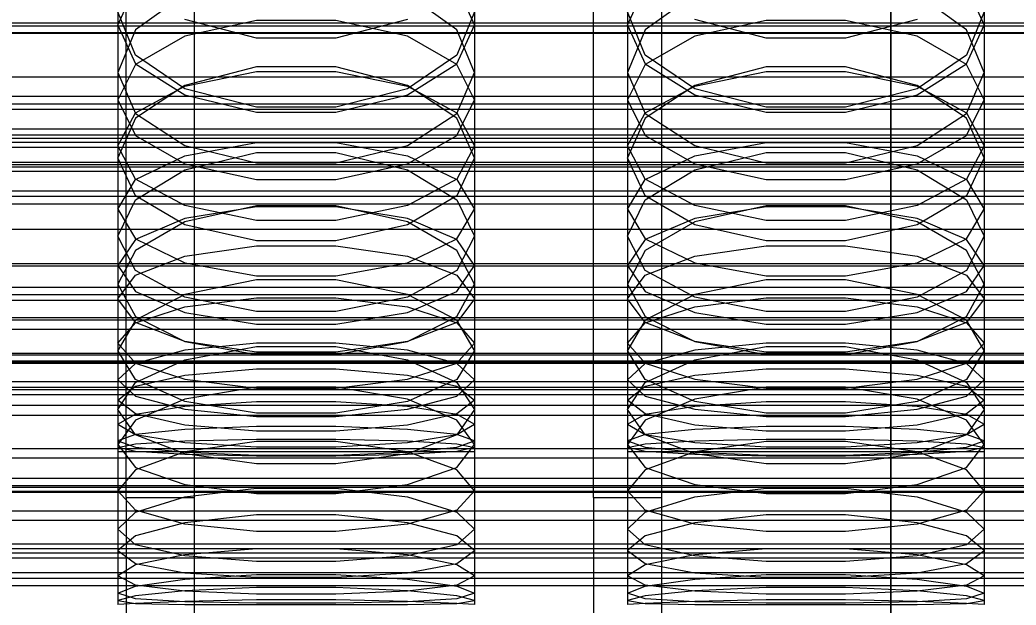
# Model space of a CAD drawing. Header units: millimetres. Extents: x -1970 to 59977, y -50268 to 6837.
# Drawn here: x -102.5 to 14.7, y -34667.3 to -34598.5 of the extents above; entities that cross this region are included whole.
import ezdxf

# ---------------------------------------------------------------- set-up
doc = ezdxf.new("R2010")
doc.units = ezdxf.units.MM
for name, color, linetype, lineweight in [('COTAS_O', 1, 'Continuous', 0), ('COTAS_P', 1, 'Continuous', 0), ('frontal_briquetadora', 7, 'Continuous', 0), ('frontal_C01', 7, 'Continuous', 0), ('frontal_C02', 7, 'Continuous', 0), ('frontal_C03', 7, 'Continuous', 0), ('frontal_mezcladora', 7, 'Continuous', 0), ('frontal_secador', 7, 'Continuous', 0)]:
    doc.layers.add(name, color=color, linetype=linetype, lineweight=lineweight)
doc.dimstyles.new('R19_100', dxfattribs={"dimtxt": 250, "dimasz": 150, "dimexe": 150, "dimexo": 80, "dimgap": 100, "dimtad": 1, "dimtih": 1, "dimtoh": 1, "dimdsep": 46, "dimcen": 0.09, "dimadec": 0, "dimazin": 0, "dimtfac": 1, "dimtdec": 4, "dimtofl": 0, "dimtmove": 0, "dimatfit": 3, "dimfxl": 1, "dimtolj": 1, "dimtzin": 0, "dimarcsym": 0})

# ---------------------------------------------------------------- blocks, each defined once
blk = doc.blocks.new('*D37')
at = {"layer": 'COTAS_P', "color": 0, "lineweight": -2, "transparency": 16777216}
for p, q in [((-1750, -35420), (-1750, -34450)), ((2600, -35420), (2600, -34450)), ((-1600, -34600), (2450, -34600))]:
    blk.add_line(p, q, dxfattribs=at)
at = {"layer": 'COTAS_P', "color": 0, "transparency": 16777216}
for points in [[(-1600, -34575), (-1600, -34625), (-1750, -34600)], [(2450, -34575), (2450, -34625), (2600, -34600)]]:
    blk.add_solid(points, dxfattribs=at)
at = {"layer": 'Defpoints', "color": 0, "transparency": 16777216}
for p in [(2600, -34600), (-1750, -35500), (2600, -35500)]:
    blk.add_point(p, dxfattribs=at)
blk = doc.blocks.new('*D42')
at = {"layer": 'COTAS_O', "color": 0, "lineweight": -2, "transparency": 16777216}
for p, q in [((-570, -33700), (200, -33700)), ((50, -34750), (50, -33850)), ((-570, -34900), (200, -34900))]:
    blk.add_line(p, q, dxfattribs=at)
at = {"layer": 'COTAS_O', "color": 0, "transparency": 16777216}
for points in [[(25, -33850), (75, -33850), (50, -33700)], [(25, -34750), (75, -34750), (50, -34900)]]:
    blk.add_solid(points, dxfattribs=at)
at = {"layer": 'Defpoints', "color": 0, "transparency": 16777216}
for p in [(-650, -33700), (50, -33700), (-650, -34900)]:
    blk.add_point(p, dxfattribs=at)
blk = doc.blocks.new('*D43')
at = {"layer": 'COTAS_O', "color": 0, "lineweight": -2, "transparency": 16777216}
for p, q in [((-650, -34820), (-650, -34050)), ((650, -34820), (650, -34050)), ((-500, -34200), (500, -34200))]:
    blk.add_line(p, q, dxfattribs=at)
at = {"layer": 'COTAS_O', "color": 0, "transparency": 16777216}
for points in [[(-500, -34175), (-500, -34225), (-650, -34200)], [(500, -34175), (500, -34225), (650, -34200)]]:
    blk.add_solid(points, dxfattribs=at)
at = {"layer": 'Defpoints', "color": 0, "transparency": 16777216}
for p in [(650, -34200), (-650, -34900), (650, -34900)]:
    blk.add_point(p, dxfattribs=at)

msp = doc.modelspace()

# ---------------------------------------------------------------- linework, layer by layer
at = {"layer": 'frontal_briquetadora'}
for p, q in [((-91, -34589.538), (-91, -34604.666)), ((-49, -34589.538), (-49, -34604.666)), ((-31, -34589.538), (-31, -34604.666)), ((11, -34589.538), (11, -34604.666)), ((-91, -34599.11), (-88.92, -34594.554)), ((-83.094, -34595.48), (-88.92, -34599.639)), ((-51.08, -34599.639), (-56.906, -34595.48)), ((-51.08, -34594.554), (-49, -34599.11)), ((-31, -34599.11), (-28.92, -34594.554)), ((-23.094, -34595.48), (-28.92, -34599.639)), ((8.92, -34599.639), (3.094, -34595.48)), ((8.92, -34594.554), (11, -34599.11)), ((-88.92, -34602.634), (-91, -34597.535)), ((-49, -34597.535), (-51.08, -34602.634)), ((-28.92, -34602.634), (-31, -34597.535)), ((11, -34597.535), (8.92, -34602.634)), ((-74.673, -34600.632), (-83.093, -34598.435)), ((-74.673, -34598.547), (-83.093, -34600.4)), ((-65.327, -34598.547), (-74.673, -34598.547)), ((-56.907, -34598.435), (-65.327, -34600.632)), ((-56.907, -34600.4), (-65.327, -34598.547)), ((-14.673, -34600.632), (-23.093, -34598.435)), ((-14.673, -34598.547), (-23.093, -34600.4)), ((-5.327, -34598.547), (-14.673, -34598.547)), ((3.093, -34598.435), (-5.327, -34600.632)), ((3.093, -34600.4), (-5.327, -34598.547)), ((-91, -34599.11), (-91, -34614.698)), ((-91, -34599.11), (-88.92, -34603.666)), ((-88.92, -34599.639), (-91, -34604.666)), ((-51.08, -34603.666), (-49, -34599.11)), ((-49, -34604.666), (-51.08, -34599.639)), ((-49, -34599.11), (-49, -34614.698)), ((-31, -34599.11), (-31, -34614.698)), ((-31, -34599.11), (-28.92, -34603.666)), ((-28.92, -34599.639), (-31, -34604.666)), ((8.92, -34603.666), (11, -34599.11)), ((11, -34604.666), (8.92, -34599.639)), ((11, -34599.11), (11, -34614.698)), ((-83.093, -34600.4), (-88.92, -34603.738)), ((-65.327, -34600.632), (-74.673, -34600.632)), ((-51.08, -34603.738), (-56.907, -34600.4)), ((-23.093, -34600.4), (-28.92, -34603.738)), ((-5.327, -34600.632), (-14.673, -34600.632)), ((8.92, -34603.738), (3.093, -34600.4)), ((-88.92, -34603.738), (-91, -34607.901)), ((-83.094, -34606.596), (-88.92, -34602.634)), ((-88.92, -34603.666), (-83.093, -34607.319)), ((-56.907, -34607.319), (-51.08, -34603.666)), ((-51.08, -34602.634), (-56.906, -34606.596)), ((-49, -34607.901), (-51.08, -34603.738)), ((-28.92, -34603.738), (-31, -34607.901)), ((-23.094, -34606.596), (-28.92, -34602.634)), ((-28.92, -34603.666), (-23.093, -34607.319)), ((3.093, -34607.319), (8.92, -34603.666)), ((8.92, -34602.634), (3.094, -34606.596)), ((11, -34607.901), (8.92, -34603.738)), ((-91, -34604.666), (-88.92, -34609.515)), ((-74.674, -34603.999), (-83.094, -34606.192)), ((-83.093, -34606.298), (-74.673, -34604.564)), ((-65.326, -34603.999), (-74.674, -34603.999)), ((-74.673, -34604.564), (-65.327, -34604.564)), ((-65.327, -34604.564), (-56.907, -34606.298)), ((-56.906, -34606.192), (-65.326, -34603.999)), ((-51.08, -34609.515), (-49, -34604.666)), ((-31, -34604.666), (-28.92, -34609.515)), ((-14.674, -34603.999), (-23.094, -34606.192)), ((-23.093, -34606.298), (-14.673, -34604.564)), ((-5.326, -34603.999), (-14.674, -34603.999)), ((-14.673, -34604.564), (-5.327, -34604.564)), ((-5.327, -34604.564), (3.093, -34606.298)), ((3.094, -34606.192), (-5.326, -34603.999)), ((8.92, -34609.515), (11, -34604.666)), ((-83.094, -34606.192), (-88.92, -34610.051)), ((-88.92, -34609.422), (-83.093, -34606.298)), ((-74.674, -34608.746), (-83.094, -34606.596)), ((-56.906, -34606.596), (-65.326, -34608.746)), ((-56.907, -34606.298), (-51.08, -34609.422)), ((-51.08, -34610.051), (-56.906, -34606.192)), ((-23.094, -34606.192), (-28.92, -34610.051)), ((-28.92, -34609.422), (-23.093, -34606.298)), ((-14.674, -34608.746), (-23.094, -34606.596)), ((3.094, -34606.596), (-5.326, -34608.746)), ((3.093, -34606.298), (8.92, -34609.422)), ((8.92, -34610.051), (3.094, -34606.192)), ((-91, -34607.901), (-91, -34623.913)), ((-91, -34607.901), (-88.92, -34612.065)), ((-83.093, -34607.319), (-74.673, -34609.347)), ((-65.327, -34609.347), (-56.907, -34607.319)), ((-51.08, -34612.065), (-49, -34607.901)), ((-49, -34607.901), (-49, -34623.913)), ((-31, -34607.901), (-31, -34623.913)), ((-31, -34607.901), (-28.92, -34612.065)), ((-23.093, -34607.319), (-14.673, -34609.347)), ((-5.327, -34609.347), (3.093, -34607.319)), ((8.92, -34612.065), (11, -34607.901)), ((11, -34607.901), (11, -34623.913)), ((-91, -34613.318), (-88.92, -34609.422)), ((-88.92, -34609.515), (-83.094, -34613.274)), ((-65.326, -34608.746), (-74.674, -34608.746)), ((-74.673, -34609.347), (-65.327, -34609.347)), ((-56.906, -34613.274), (-51.08, -34609.515)), ((-51.08, -34609.422), (-49, -34613.318)), ((-31, -34613.318), (-28.92, -34609.422)), ((-28.92, -34609.515), (-23.094, -34613.274)), ((-5.326, -34608.746), (-14.674, -34608.746)), ((-14.673, -34609.347), (-5.327, -34609.347)), ((3.094, -34613.274), (8.92, -34609.515)), ((8.92, -34609.422), (11, -34613.318)), ((-88.92, -34610.051), (-91, -34614.698)), ((-49, -34614.698), (-51.08, -34610.051)), ((-28.92, -34610.051), (-31, -34614.698)), ((11, -34614.698), (8.92, -34610.051)), ((-88.92, -34612.065), (-83.093, -34615.403)), ((-83.093, -34614.479), (-74.673, -34612.927)), ((-74.673, -34612.927), (-65.327, -34612.927)), ((-65.327, -34612.927), (-56.907, -34614.479)), ((-56.907, -34615.403), (-51.08, -34612.065)), ((-28.92, -34612.065), (-23.093, -34615.403)), ((-23.093, -34614.479), (-14.673, -34612.927)), ((-14.673, -34612.927), (-5.327, -34612.927)), ((-5.327, -34612.927), (3.093, -34614.479)), ((3.093, -34615.403), (8.92, -34612.065)), ((-91, -34613.318), (-91, -34629.59)), ((-88.92, -34617.214), (-91, -34613.318)), ((-83.094, -34613.274), (-74.674, -34615.311)), ((-83.094, -34616.105), (-74.674, -34614.083)), ((-74.674, -34614.083), (-65.326, -34614.083)), ((-65.326, -34615.311), (-56.906, -34613.274)), ((-65.326, -34614.083), (-56.906, -34616.105)), ((-49, -34613.318), (-51.08, -34617.214)), ((-49, -34613.318), (-49, -34629.59)), ((-31, -34613.318), (-31, -34629.59)), ((-28.92, -34617.214), (-31, -34613.318)), ((-23.094, -34613.274), (-14.674, -34615.311)), ((-23.094, -34616.105), (-14.674, -34614.083)), ((-14.674, -34614.083), (-5.326, -34614.083)), ((-5.326, -34615.311), (3.094, -34613.274)), ((-5.326, -34614.083), (3.094, -34616.105)), ((11, -34613.318), (8.92, -34617.214)), ((11, -34613.318), (11, -34629.59)), ((-88.92, -34619.163), (-91, -34614.698)), ((-88.92, -34617.275), (-83.093, -34614.479)), ((-83.093, -34615.403), (-74.673, -34617.256)), ((-74.674, -34615.311), (-65.326, -34615.311)), ((-65.327, -34617.256), (-56.907, -34615.403)), ((-56.907, -34614.479), (-51.08, -34617.275)), ((-49, -34614.698), (-51.08, -34619.163)), ((-28.92, -34619.163), (-31, -34614.698)), ((-28.92, -34617.275), (-23.093, -34614.479)), ((-23.093, -34615.403), (-14.673, -34617.256)), ((-14.674, -34615.311), (-5.326, -34615.311)), ((-5.327, -34617.256), (3.093, -34615.403)), ((3.093, -34614.479), (8.92, -34617.275)), ((11, -34614.698), (8.92, -34619.163)), ((-88.92, -34619.655), (-83.094, -34616.105)), ((-56.906, -34616.105), (-51.08, -34619.655)), ((-28.92, -34619.655), (-23.094, -34616.105)), ((3.094, -34616.105), (8.92, -34619.655)), ((-91, -34620.762), (-88.92, -34617.275)), ((-83.093, -34620.338), (-88.92, -34617.214)), ((-74.673, -34617.256), (-65.327, -34617.256)), ((-51.08, -34617.214), (-56.907, -34620.338)), ((-51.08, -34617.275), (-49, -34620.762)), ((-31, -34620.762), (-28.92, -34617.275)), ((-23.093, -34620.338), (-28.92, -34617.214)), ((-14.673, -34617.256), (-5.327, -34617.256)), ((8.92, -34617.214), (3.093, -34620.338)), ((8.92, -34617.275), (11, -34620.762)), ((-91, -34623.913), (-88.92, -34619.655)), ((-83.094, -34622.61), (-88.92, -34619.163)), ((-51.08, -34619.163), (-56.906, -34622.61)), ((-51.08, -34619.655), (-49, -34623.913)), ((-31, -34623.913), (-28.92, -34619.655)), ((-23.094, -34622.61), (-28.92, -34619.163)), ((8.92, -34619.163), (3.094, -34622.61)), ((8.92, -34619.655), (11, -34623.913)), ((-91, -34620.762), (-91, -34637.392)), ((-91, -34620.762), (-88.92, -34624.249)), ((-74.674, -34620.353), (-83.094, -34622.259)), ((-74.673, -34622.072), (-83.093, -34620.338)), ((-74.673, -34620.476), (-83.093, -34621.842)), ((-65.326, -34620.353), (-74.674, -34620.353)), ((-65.327, -34620.476), (-74.673, -34620.476)), ((-56.907, -34620.338), (-65.327, -34622.072)), ((-56.907, -34621.842), (-65.327, -34620.476)), ((-56.906, -34622.259), (-65.326, -34620.353)), ((-51.08, -34624.249), (-49, -34620.762)), ((-49, -34620.762), (-49, -34637.392)), ((-31, -34620.762), (-31, -34637.392)), ((-31, -34620.762), (-28.92, -34624.249)), ((-14.674, -34620.353), (-23.094, -34622.259)), ((-14.673, -34622.072), (-23.093, -34620.338)), ((-14.673, -34620.476), (-23.093, -34621.842)), ((-5.326, -34620.353), (-14.674, -34620.353)), ((-5.327, -34620.476), (-14.673, -34620.476)), ((3.093, -34620.338), (-5.327, -34622.072)), ((3.093, -34621.842), (-5.327, -34620.476)), ((3.094, -34622.259), (-5.326, -34620.353)), ((8.92, -34624.249), (11, -34620.762)), ((11, -34620.762), (11, -34637.392)), ((-83.093, -34621.842), (-88.92, -34624.303)), ((-83.094, -34622.259), (-88.92, -34625.598)), ((-65.327, -34622.072), (-74.673, -34622.072)), ((-51.08, -34624.303), (-56.907, -34621.842)), ((-51.08, -34625.598), (-56.906, -34622.259)), ((-23.093, -34621.842), (-28.92, -34624.303)), ((-23.094, -34622.259), (-28.92, -34625.598)), ((-5.327, -34622.072), (-14.673, -34622.072)), ((8.92, -34624.303), (3.093, -34621.842)), ((8.92, -34625.598), (3.094, -34622.259)), ((-74.674, -34624.472), (-83.094, -34622.61)), ((-56.906, -34622.61), (-65.326, -34624.472)), ((-14.674, -34624.472), (-23.094, -34622.61)), ((3.094, -34622.61), (-5.326, -34624.472)), ((-88.92, -34627.982), (-91, -34623.913)), ((-88.92, -34624.303), (-91, -34627.373)), ((-88.92, -34624.249), (-83.093, -34627.045)), ((-65.326, -34624.472), (-74.674, -34624.472)), ((-56.907, -34627.045), (-51.08, -34624.249)), ((-49, -34623.913), (-51.08, -34627.982)), ((-49, -34627.373), (-51.08, -34624.303)), ((-28.92, -34627.982), (-31, -34623.913)), ((-28.92, -34624.303), (-31, -34627.373)), ((-28.92, -34624.249), (-23.093, -34627.045)), ((-5.326, -34624.472), (-14.674, -34624.472)), ((3.093, -34627.045), (8.92, -34624.249)), ((11, -34623.913), (8.92, -34627.982)), ((11, -34627.373), (8.92, -34624.303)), ((-88.92, -34625.598), (-91, -34629.59)), ((-83.093, -34626.287), (-74.673, -34625.047)), ((-74.673, -34625.047), (-65.327, -34625.047)), ((-65.327, -34625.047), (-56.907, -34626.287)), ((-49, -34629.59), (-51.08, -34625.598)), ((-28.92, -34625.598), (-31, -34629.59)), ((-23.093, -34626.287), (-14.673, -34625.047)), ((-14.673, -34625.047), (-5.327, -34625.047)), ((-5.327, -34625.047), (3.093, -34626.287)), ((11, -34629.59), (8.92, -34625.598)), ((-88.92, -34628.522), (-83.093, -34626.287)), ((-83.093, -34627.045), (-74.673, -34628.597)), ((-65.327, -34628.597), (-56.907, -34627.045)), ((-56.907, -34626.287), (-51.08, -34628.522)), ((-28.92, -34628.522), (-23.093, -34626.287)), ((-23.093, -34627.045), (-14.673, -34628.597)), ((-5.327, -34628.597), (3.093, -34627.045)), ((3.093, -34626.287), (8.92, -34628.522)), ((-91, -34627.373), (-91, -34644.321)), ((-91, -34627.373), (-88.92, -34630.442)), ((-83.094, -34631.109), (-88.92, -34627.982)), ((-51.08, -34627.982), (-56.906, -34631.109)), ((-51.08, -34630.442), (-49, -34627.373)), ((-49, -34627.373), (-49, -34644.321)), ((-31, -34627.373), (-31, -34644.321)), ((-31, -34627.373), (-28.92, -34630.442)), ((-23.094, -34631.109), (-28.92, -34627.982)), ((8.92, -34627.982), (3.094, -34631.109)), ((8.92, -34630.442), (11, -34627.373)), ((11, -34627.373), (11, -34644.321)), ((-91, -34631.309), (-88.92, -34628.522)), ((-91, -34629.59), (-88.92, -34633.39)), ((-74.674, -34629.063), (-83.094, -34630.791)), ((-65.326, -34629.063), (-74.674, -34629.063)), ((-74.673, -34628.597), (-65.327, -34628.597)), ((-56.906, -34630.791), (-65.326, -34629.063)), ((-51.08, -34628.522), (-49, -34631.309)), ((-51.08, -34633.39), (-49, -34629.59)), ((-31, -34631.309), (-28.92, -34628.522)), ((-31, -34629.59), (-28.92, -34633.39)), ((-14.674, -34629.063), (-23.094, -34630.791)), ((-5.326, -34629.063), (-14.674, -34629.063)), ((-14.673, -34628.597), (-5.327, -34628.597)), ((3.094, -34630.791), (-5.326, -34629.063)), ((8.92, -34628.522), (11, -34631.309)), ((8.92, -34633.39), (11, -34629.59)), ((-88.92, -34630.442), (-83.093, -34632.904)), ((-56.907, -34632.904), (-51.08, -34630.442)), ((-28.92, -34630.442), (-23.093, -34632.904)), ((3.093, -34632.904), (8.92, -34630.442)), ((-91, -34631.309), (-91, -34648.447)), ((-88.92, -34634.097), (-91, -34631.309)), ((-83.094, -34630.791), (-88.92, -34633.807)), ((-74.674, -34632.791), (-83.094, -34631.109)), ((-83.093, -34632.248), (-74.673, -34631.199)), ((-74.673, -34631.199), (-65.327, -34631.199)), ((-65.327, -34631.199), (-56.907, -34632.248)), ((-56.906, -34631.109), (-65.326, -34632.791)), ((-51.08, -34633.807), (-56.906, -34630.791)), ((-49, -34631.309), (-51.08, -34634.097)), ((-49, -34631.309), (-49, -34648.447)), ((-31, -34631.309), (-31, -34648.447)), ((-28.92, -34634.097), (-31, -34631.309)), ((-23.094, -34630.791), (-28.92, -34633.807)), ((-14.674, -34632.791), (-23.094, -34631.109)), ((-23.093, -34632.248), (-14.673, -34631.199)), ((-14.673, -34631.199), (-5.327, -34631.199)), ((-5.327, -34631.199), (3.093, -34632.248)), ((3.094, -34631.109), (-5.326, -34632.791)), ((8.92, -34633.807), (3.094, -34630.791)), ((11, -34631.309), (8.92, -34634.097)), ((11, -34631.309), (11, -34648.447)), ((-88.92, -34634.139), (-83.093, -34632.248)), ((-83.093, -34632.904), (-74.673, -34634.27)), ((-65.326, -34632.791), (-74.674, -34632.791)), ((-65.327, -34634.27), (-56.907, -34632.904)), ((-56.907, -34632.248), (-51.08, -34634.139)), ((-28.92, -34634.139), (-23.093, -34632.248)), ((-23.093, -34632.904), (-14.673, -34634.27)), ((-5.326, -34632.791), (-14.674, -34632.791)), ((-5.327, -34634.27), (3.093, -34632.904)), ((3.093, -34632.248), (8.92, -34634.139)), ((-88.92, -34633.807), (-91, -34637.392)), ((-91, -34636.498), (-88.92, -34634.139)), ((-88.92, -34633.39), (-83.094, -34636.299)), ((-83.093, -34636.332), (-88.92, -34634.097)), ((-74.673, -34634.27), (-65.327, -34634.27)), ((-51.08, -34634.097), (-56.907, -34636.332)), ((-56.906, -34636.299), (-51.08, -34633.39)), ((-49, -34637.392), (-51.08, -34633.807)), ((-51.08, -34634.139), (-49, -34636.498)), ((-28.92, -34633.807), (-31, -34637.392)), ((-31, -34636.498), (-28.92, -34634.139)), ((-28.92, -34633.39), (-23.094, -34636.299)), ((-23.093, -34636.332), (-28.92, -34634.097)), ((-14.673, -34634.27), (-5.327, -34634.27)), ((8.92, -34634.097), (3.093, -34636.332)), ((3.094, -34636.299), (8.92, -34633.39)), ((11, -34637.392), (8.92, -34633.807)), ((8.92, -34634.139), (11, -34636.498)), ((-91, -34636.498), (-91, -34653.884)), ((-91, -34636.498), (-88.92, -34638.856)), ((-83.094, -34636.299), (-74.674, -34637.86)), ((-74.673, -34637.572), (-83.093, -34636.332)), ((-74.673, -34636.493), (-83.093, -34637.349)), ((-65.327, -34636.493), (-74.673, -34636.493)), ((-56.907, -34636.332), (-65.327, -34637.572)), ((-56.907, -34637.349), (-65.327, -34636.493)), ((-65.326, -34637.86), (-56.906, -34636.299)), ((-51.08, -34638.856), (-49, -34636.498)), ((-49, -34636.498), (-49, -34653.884)), ((-31, -34636.498), (-31, -34653.884)), ((-31, -34636.498), (-28.92, -34638.856)), ((-23.094, -34636.299), (-14.674, -34637.86)), ((-14.673, -34637.572), (-23.093, -34636.332)), ((-14.673, -34636.493), (-23.093, -34637.349)), ((-5.327, -34636.493), (-14.673, -34636.493)), ((3.093, -34636.332), (-5.327, -34637.572)), ((3.093, -34637.349), (-5.327, -34636.493)), ((-5.326, -34637.86), (3.094, -34636.299)), ((8.92, -34638.856), (11, -34636.498)), ((11, -34636.498), (11, -34653.884)), ((-88.92, -34640.781), (-91, -34637.392)), ((-83.093, -34637.349), (-88.92, -34638.892)), ((-83.094, -34638.466), (-74.674, -34636.92)), ((-74.674, -34636.92), (-65.326, -34636.92)), ((-65.327, -34637.572), (-74.673, -34637.572)), ((-65.326, -34636.92), (-56.906, -34638.466)), ((-51.08, -34638.892), (-56.907, -34637.349)), ((-49, -34637.392), (-51.08, -34640.781)), ((-28.92, -34640.781), (-31, -34637.392)), ((-23.093, -34637.349), (-28.92, -34638.892)), ((-23.094, -34638.466), (-14.674, -34636.92)), ((-14.674, -34636.92), (-5.326, -34636.92)), ((-5.327, -34637.572), (-14.673, -34637.572)), ((-5.326, -34636.92), (3.094, -34638.466)), ((8.92, -34638.892), (3.093, -34637.349)), ((11, -34637.392), (8.92, -34640.781)), ((-88.92, -34638.892), (-91, -34640.815)), ((-88.92, -34641.151), (-83.094, -34638.466)), ((-88.92, -34638.856), (-83.093, -34640.747)), ((-74.674, -34637.86), (-65.326, -34637.86)), ((-56.907, -34640.747), (-51.08, -34638.856)), ((-56.906, -34638.466), (-51.08, -34641.151)), ((-49, -34640.815), (-51.08, -34638.892)), ((-28.92, -34638.892), (-31, -34640.815)), ((-28.92, -34641.151), (-23.094, -34638.466)), ((-28.92, -34638.856), (-23.093, -34640.747)), ((-14.674, -34637.86), (-5.326, -34637.86)), ((3.093, -34640.747), (8.92, -34638.856)), ((3.094, -34638.466), (8.92, -34641.151)), ((11, -34640.815), (8.92, -34638.892)), ((-83.093, -34640.265), (-74.673, -34639.539)), ((-74.673, -34639.539), (-65.327, -34639.539)), ((-65.327, -34639.539), (-56.907, -34640.265)), ((-23.093, -34640.265), (-14.673, -34639.539)), ((-14.673, -34639.539), (-5.327, -34639.539)), ((-5.327, -34639.539), (3.093, -34640.265)), ((-91, -34640.815), (-91, -34658.409)), ((-91, -34640.815), (-88.92, -34642.739)), ((-91, -34644.321), (-88.92, -34641.151)), ((-88.92, -34641.573), (-83.093, -34640.265)), ((-83.094, -34643.357), (-88.92, -34640.781)), ((-83.093, -34640.747), (-74.673, -34641.797)), ((-65.327, -34641.797), (-56.907, -34640.747)), ((-56.907, -34640.265), (-51.08, -34641.573)), ((-51.08, -34640.781), (-56.906, -34643.357)), ((-51.08, -34642.739), (-49, -34640.815)), ((-51.08, -34641.151), (-49, -34644.321)), ((-49, -34640.815), (-49, -34658.409)), ((-31, -34640.815), (-31, -34658.409)), ((-31, -34640.815), (-28.92, -34642.739)), ((-31, -34644.321), (-28.92, -34641.151)), ((-28.92, -34641.573), (-23.093, -34640.265)), ((-23.094, -34643.357), (-28.92, -34640.781)), ((-23.093, -34640.747), (-14.673, -34641.797)), ((-5.327, -34641.797), (3.093, -34640.747)), ((3.093, -34640.265), (8.92, -34641.573)), ((8.92, -34640.781), (3.094, -34643.357)), ((8.92, -34642.739), (11, -34640.815)), ((8.92, -34641.151), (11, -34644.321)), ((11, -34640.815), (11, -34658.409)), ((-91, -34643.204), (-88.92, -34641.573)), ((-74.674, -34641.675), (-83.094, -34643.097)), ((-65.326, -34641.675), (-74.674, -34641.675)), ((-74.673, -34641.797), (-65.327, -34641.797)), ((-56.906, -34643.097), (-65.326, -34641.675)), ((-51.08, -34641.573), (-49, -34643.204)), ((-31, -34643.204), (-28.92, -34641.573)), ((-14.674, -34641.675), (-23.094, -34643.097)), ((-5.326, -34641.675), (-14.674, -34641.675)), ((-14.673, -34641.797), (-5.327, -34641.797)), ((3.094, -34643.097), (-5.326, -34641.675)), ((8.92, -34641.573), (11, -34643.204)), ((-91, -34643.204), (-91, -34660.914)), ((-88.92, -34644.835), (-91, -34643.204)), ((-88.92, -34642.739), (-83.093, -34644.281)), ((-83.094, -34643.097), (-88.92, -34645.558)), ((-74.674, -34644.733), (-83.094, -34643.357)), ((-83.093, -34643.905), (-74.673, -34643.376)), ((-74.673, -34643.376), (-65.327, -34643.376)), ((-65.327, -34643.376), (-56.907, -34643.905)), ((-56.906, -34643.357), (-65.326, -34644.733)), ((-56.907, -34644.281), (-51.08, -34642.739)), ((-51.08, -34645.558), (-56.906, -34643.097)), ((-49, -34643.204), (-51.08, -34644.835)), ((-49, -34643.204), (-49, -34660.914)), ((-31, -34643.204), (-31, -34660.914)), ((-28.92, -34644.835), (-31, -34643.204)), ((-28.92, -34642.739), (-23.093, -34644.281)), ((-23.094, -34643.097), (-28.92, -34645.558)), ((-14.674, -34644.733), (-23.094, -34643.357)), ((-23.093, -34643.905), (-14.673, -34643.376)), ((-14.673, -34643.376), (-5.327, -34643.376)), ((-5.327, -34643.376), (3.093, -34643.905)), ((3.094, -34643.357), (-5.326, -34644.733)), ((3.093, -34644.281), (8.92, -34642.739)), ((8.92, -34645.558), (3.094, -34643.097)), ((11, -34643.204), (8.92, -34644.835)), ((11, -34643.204), (11, -34660.914)), ((-88.92, -34647.291), (-91, -34644.321)), ((-88.92, -34644.859), (-83.093, -34643.905)), ((-83.093, -34646.144), (-88.92, -34644.835)), ((-83.093, -34644.281), (-74.673, -34645.137)), ((-65.326, -34644.733), (-74.674, -34644.733)), ((-65.327, -34645.137), (-56.907, -34644.281)), ((-56.907, -34643.905), (-51.08, -34644.859)), ((-51.08, -34644.835), (-56.907, -34646.144)), ((-49, -34644.321), (-51.08, -34647.291)), ((-28.92, -34647.291), (-31, -34644.321)), ((-28.92, -34644.859), (-23.093, -34643.905)), ((-23.093, -34646.144), (-28.92, -34644.835)), ((-23.093, -34644.281), (-14.673, -34645.137)), ((-5.326, -34644.733), (-14.674, -34644.733)), ((-5.327, -34645.137), (3.093, -34644.281)), ((3.093, -34643.905), (8.92, -34644.859)), ((8.92, -34644.835), (3.093, -34646.144)), ((11, -34644.321), (8.92, -34647.291)), ((-91, -34646.048), (-88.92, -34644.859)), ((-88.92, -34645.558), (-91, -34648.447)), ((-74.673, -34645.137), (-65.327, -34645.137)), ((-51.08, -34644.859), (-49, -34646.048)), ((-49, -34648.447), (-51.08, -34645.558)), ((-31, -34646.048), (-28.92, -34644.859)), ((-28.92, -34645.558), (-31, -34648.447)), ((-14.673, -34645.137), (-5.327, -34645.137)), ((8.92, -34644.859), (11, -34646.048)), ((11, -34648.447), (8.92, -34645.558)), ((-91, -34646.048), (-91, -34663.894)), ((-91, -34646.048), (-88.92, -34647.238)), ((-83.093, -34646.656), (-88.92, -34647.254)), ((-74.673, -34646.869), (-83.093, -34646.144)), ((-74.673, -34646.325), (-83.093, -34646.656)), ((-65.327, -34646.325), (-74.673, -34646.325)), ((-65.327, -34646.869), (-74.673, -34646.869)), ((-56.907, -34646.144), (-65.327, -34646.869)), ((-56.907, -34646.656), (-65.327, -34646.325)), ((-51.08, -34647.254), (-56.907, -34646.656)), ((-51.08, -34647.238), (-49, -34646.048)), ((-49, -34646.048), (-49, -34663.894)), ((-31, -34646.048), (-31, -34663.894)), ((-31, -34646.048), (-28.92, -34647.238)), ((-23.093, -34646.656), (-28.92, -34647.254)), ((-14.673, -34646.869), (-23.093, -34646.144)), ((-14.673, -34646.325), (-23.093, -34646.656)), ((-5.327, -34646.325), (-14.673, -34646.325)), ((-5.327, -34646.869), (-14.673, -34646.869)), ((3.093, -34646.144), (-5.327, -34646.869)), ((3.093, -34646.656), (-5.327, -34646.325)), ((8.92, -34647.254), (3.093, -34646.656)), ((8.92, -34647.238), (11, -34646.048)), ((11, -34646.048), (11, -34663.894)), ((-88.92, -34647.254), (-91, -34647.998)), ((-91, -34647.998), (-91, -34665.938)), ((-91, -34647.998), (-88.92, -34648.743)), ((-91, -34648.799), (-88.92, -34648.352)), ((-88.92, -34647.238), (-83.093, -34648.191)), ((-83.094, -34649.528), (-88.92, -34647.291)), ((-88.92, -34648.352), (-83.093, -34647.994)), ((-74.674, -34648.069), (-83.094, -34649.303)), ((-83.093, -34647.994), (-74.673, -34647.795)), ((-83.093, -34648.191), (-74.673, -34648.721)), ((-65.326, -34648.069), (-74.674, -34648.069)), ((-74.673, -34647.795), (-65.327, -34647.795)), ((-65.327, -34647.795), (-56.907, -34647.994)), ((-65.327, -34648.721), (-56.907, -34648.191)), ((-56.906, -34649.303), (-65.326, -34648.069)), ((-56.907, -34648.191), (-51.08, -34647.238)), ((-56.907, -34647.994), (-51.08, -34648.352)), ((-51.08, -34647.291), (-56.906, -34649.528)), ((-49, -34647.998), (-51.08, -34647.254)), ((-51.08, -34648.743), (-49, -34647.998)), ((-51.08, -34648.352), (-49, -34648.799)), ((-49, -34647.998), (-49, -34665.938)), ((-28.92, -34647.254), (-31, -34647.998)), ((-31, -34647.998), (-31, -34665.938)), ((-31, -34647.998), (-28.92, -34648.743)), ((-31, -34648.799), (-28.92, -34648.352)), ((-28.92, -34647.238), (-23.093, -34648.191)), ((-23.094, -34649.528), (-28.92, -34647.291)), ((-28.92, -34648.352), (-23.093, -34647.994)), ((-14.674, -34648.069), (-23.094, -34649.303)), ((-23.093, -34647.994), (-14.673, -34647.795)), ((-23.093, -34648.191), (-14.673, -34648.721)), ((-5.326, -34648.069), (-14.674, -34648.069)), ((-14.673, -34647.795), (-5.327, -34647.795)), ((-5.327, -34647.795), (3.093, -34647.994)), ((-5.327, -34648.721), (3.093, -34648.191)), ((3.094, -34649.303), (-5.326, -34648.069)), ((3.093, -34648.191), (8.92, -34647.238)), ((3.093, -34647.994), (8.92, -34648.352)), ((8.92, -34647.291), (3.094, -34649.528)), ((11, -34647.998), (8.92, -34647.254)), ((8.92, -34648.743), (11, -34647.998)), ((8.92, -34648.352), (11, -34648.799)), ((11, -34647.998), (11, -34665.938)), ((-91, -34648.447), (-88.92, -34651.133)), ((-91, -34648.799), (-91, -34666.778)), ((-88.92, -34649.246), (-91, -34648.799)), ((-91, -34649.25), (-91, -34667.25)), ((-91, -34649.25), (-88.92, -34649.25)), ((-88.92, -34648.743), (-83.093, -34649.34)), ((-83.093, -34649.605), (-88.92, -34649.246)), ((-88.92, -34649.25), (-83.093, -34649.25)), ((-83.094, -34649.303), (-88.92, -34651.424)), ((-83.093, -34649.25), (-74.673, -34649.25)), ((-83.093, -34649.34), (-74.673, -34649.671)), ((-74.673, -34648.721), (-65.327, -34648.721)), ((-74.673, -34649.25), (-65.327, -34649.25)), ((-65.327, -34649.25), (-56.907, -34649.25)), ((-65.327, -34649.671), (-56.907, -34649.34)), ((-56.907, -34649.34), (-51.08, -34648.743)), ((-51.08, -34649.246), (-56.907, -34649.605)), ((-56.907, -34649.25), (-51.08, -34649.25)), ((-51.08, -34651.424), (-56.906, -34649.303)), ((-51.08, -34651.133), (-49, -34648.447)), ((-49, -34648.799), (-51.08, -34649.246)), ((-51.08, -34649.25), (-49, -34649.25)), ((-49, -34648.799), (-49, -34666.778)), ((-49, -34649.25), (-49, -34667.25)), ((-31, -34648.447), (-28.92, -34651.133)), ((-31, -34648.799), (-31, -34666.778)), ((-28.92, -34649.246), (-31, -34648.799)), ((-31, -34649.25), (-31, -34667.25)), ((-31, -34649.25), (-28.92, -34649.25)), ((-28.92, -34648.743), (-23.093, -34649.34)), ((-23.093, -34649.605), (-28.92, -34649.246)), ((-28.92, -34649.25), (-23.093, -34649.25)), ((-23.094, -34649.303), (-28.92, -34651.424)), ((-23.093, -34649.25), (-14.673, -34649.25)), ((-23.093, -34649.34), (-14.673, -34649.671)), ((-14.673, -34648.721), (-5.327, -34648.721)), ((-14.673, -34649.25), (-5.327, -34649.25)), ((-5.327, -34649.25), (3.093, -34649.25)), ((-5.327, -34649.671), (3.093, -34649.34)), ((3.093, -34649.34), (8.92, -34648.743)), ((8.92, -34649.246), (3.093, -34649.605)), ((3.093, -34649.25), (8.92, -34649.25)), ((8.92, -34651.424), (3.094, -34649.303)), ((8.92, -34651.133), (11, -34648.447)), ((11, -34648.799), (8.92, -34649.246)), ((8.92, -34649.25), (11, -34649.25)), ((11, -34648.799), (11, -34666.778)), ((11, -34649.25), (11, -34667.25)), ((-74.674, -34650.715), (-83.094, -34649.528)), ((-74.673, -34649.804), (-83.093, -34649.605)), ((-74.673, -34649.671), (-65.327, -34649.671)), ((-65.327, -34649.804), (-74.673, -34649.804)), ((-56.907, -34649.605), (-65.327, -34649.804)), ((-56.906, -34649.528), (-65.326, -34650.715)), ((-14.674, -34650.715), (-23.094, -34649.528)), ((-14.673, -34649.804), (-23.093, -34649.605)), ((-14.673, -34649.671), (-5.327, -34649.671)), ((-5.327, -34649.804), (-14.673, -34649.804)), ((3.093, -34649.605), (-5.327, -34649.804)), ((3.094, -34649.528), (-5.326, -34650.715)), ((-88.92, -34651.424), (-91, -34653.884)), ((-88.92, -34651.133), (-83.094, -34653.142)), ((-65.326, -34650.715), (-74.674, -34650.715)), ((-56.906, -34653.142), (-51.08, -34651.133)), ((-49, -34653.884), (-51.08, -34651.424)), ((-28.92, -34651.424), (-31, -34653.884)), ((-28.92, -34651.133), (-23.094, -34653.142)), ((-5.326, -34650.715), (-14.674, -34650.715)), ((3.094, -34653.142), (8.92, -34651.133)), ((11, -34653.884), (8.92, -34651.424)), ((-88.92, -34656.141), (-91, -34653.884)), ((-83.094, -34653.142), (-74.674, -34654.2)), ((-83.094, -34654.607), (-74.674, -34653.565)), ((-74.674, -34653.565), (-65.326, -34653.565)), ((-74.674, -34654.2), (-65.326, -34654.2)), ((-65.326, -34654.2), (-56.906, -34653.142)), ((-65.326, -34653.565), (-56.906, -34654.607)), ((-49, -34653.884), (-51.08, -34656.141)), ((-28.92, -34656.141), (-31, -34653.884)), ((-23.094, -34653.142), (-14.674, -34654.2)), ((-23.094, -34654.607), (-14.674, -34653.565)), ((-14.674, -34653.565), (-5.326, -34653.565)), ((-14.674, -34654.2), (-5.326, -34654.2)), ((-5.326, -34654.2), (3.094, -34653.142)), ((-5.326, -34653.565), (3.094, -34654.607)), ((11, -34653.884), (8.92, -34656.141)), ((-88.92, -34656.382), (-83.094, -34654.607)), ((-56.906, -34654.607), (-51.08, -34656.382)), ((-28.92, -34656.382), (-23.094, -34654.607)), ((3.094, -34654.607), (8.92, -34656.382)), ((-91, -34658.409), (-88.92, -34656.382)), ((-83.094, -34657.802), (-88.92, -34656.141)), ((-51.08, -34656.141), (-56.906, -34657.802)), ((-51.08, -34656.382), (-49, -34658.409)), ((-31, -34658.409), (-28.92, -34656.382)), ((-23.094, -34657.802), (-28.92, -34656.141)), ((8.92, -34656.141), (3.094, -34657.802)), ((8.92, -34656.382), (11, -34658.409)), ((-83.094, -34657.636), (-88.92, -34659.178)), ((-74.674, -34656.722), (-83.094, -34657.636)), ((-65.326, -34656.723), (-74.674, -34656.722)), ((-56.906, -34657.636), (-65.326, -34656.723)), ((-51.08, -34659.178), (-56.906, -34657.636)), ((-23.094, -34657.636), (-28.92, -34659.178)), ((-14.674, -34656.722), (-23.094, -34657.636)), ((-5.326, -34656.723), (-14.674, -34656.722)), ((3.094, -34657.636), (-5.326, -34656.723)), ((8.92, -34659.178), (3.094, -34657.636)), ((-88.92, -34660.23), (-91, -34658.409)), ((-74.674, -34658.667), (-83.094, -34657.802)), ((-65.326, -34658.667), (-74.674, -34658.667)), ((-56.906, -34657.802), (-65.326, -34658.667)), ((-49, -34658.409), (-51.08, -34660.23)), ((-28.92, -34660.23), (-31, -34658.409)), ((-14.674, -34658.667), (-23.094, -34657.802)), ((-5.326, -34658.667), (-14.674, -34658.667)), ((3.094, -34657.802), (-5.326, -34658.667)), ((11, -34658.409), (8.92, -34660.23)), ((-88.92, -34659.178), (-91, -34660.914)), ((-49, -34660.914), (-51.08, -34659.178)), ((-28.92, -34659.178), (-31, -34660.914)), ((11, -34660.914), (8.92, -34659.178)), ((-91, -34660.914), (-88.92, -34662.441)), ((-83.094, -34661.54), (-88.92, -34660.23)), ((-74.674, -34660.692), (-83.094, -34661.41)), ((-65.326, -34660.692), (-74.674, -34660.692)), ((-56.906, -34661.41), (-65.326, -34660.692)), ((-51.08, -34660.23), (-56.906, -34661.54)), ((-51.08, -34662.441), (-49, -34660.914)), ((-31, -34660.914), (-28.92, -34662.441)), ((-23.094, -34661.54), (-28.92, -34660.23)), ((-14.674, -34660.692), (-23.094, -34661.41)), ((-5.326, -34660.692), (-14.674, -34660.692)), ((3.094, -34661.41), (-5.326, -34660.692)), ((8.92, -34660.23), (3.094, -34661.54)), ((8.92, -34662.441), (11, -34660.914)), ((-83.094, -34661.41), (-88.92, -34662.6)), ((-74.674, -34662.209), (-83.094, -34661.54)), ((-65.326, -34662.209), (-74.674, -34662.209)), ((-56.906, -34661.54), (-65.326, -34662.209)), ((-51.08, -34662.6), (-56.906, -34661.41)), ((-23.094, -34661.41), (-28.92, -34662.6)), ((-14.674, -34662.209), (-23.094, -34661.54)), ((-5.326, -34662.209), (-14.674, -34662.209)), ((3.094, -34661.54), (-5.326, -34662.209)), ((8.92, -34662.6), (3.094, -34661.41)), ((-88.92, -34662.6), (-91, -34663.894)), ((-88.92, -34662.441), (-83.094, -34663.515)), ((-83.094, -34663.515), (-74.674, -34664.053)), ((-65.326, -34664.053), (-56.906, -34663.515)), ((-56.906, -34663.515), (-51.08, -34662.441)), ((-49, -34663.894), (-51.08, -34662.6)), ((-28.92, -34662.6), (-31, -34663.894)), ((-28.92, -34662.441), (-23.094, -34663.515)), ((-23.094, -34663.515), (-14.674, -34664.053)), ((-5.326, -34664.053), (3.094, -34663.515)), ((3.094, -34663.515), (8.92, -34662.441)), ((11, -34663.894), (8.92, -34662.6)), ((-88.92, -34664.979), (-91, -34663.894)), ((-88.92, -34665.088), (-83.094, -34664.254)), ((-83.094, -34664.254), (-74.674, -34663.732)), ((-74.674, -34663.732), (-65.326, -34663.732)), ((-74.674, -34664.053), (-65.326, -34664.053)), ((-65.326, -34663.732), (-56.906, -34664.254)), ((-56.906, -34664.254), (-51.08, -34665.088)), ((-49, -34663.894), (-51.08, -34664.979)), ((-28.92, -34664.979), (-31, -34663.894)), ((-28.92, -34665.088), (-23.094, -34664.254)), ((-23.094, -34664.254), (-14.674, -34663.732)), ((-14.674, -34663.732), (-5.326, -34663.732)), ((-14.674, -34664.053), (-5.326, -34664.053)), ((-5.326, -34663.732), (3.094, -34664.254)), ((3.094, -34664.254), (8.92, -34665.088)), ((11, -34663.894), (8.92, -34664.979)), ((-91, -34665.938), (-88.92, -34665.088)), ((-88.92, -34666.577), (-91, -34665.938)), ((-83.094, -34665.696), (-88.92, -34664.979)), ((-83.094, -34665.629), (-88.92, -34666.225)), ((-74.674, -34665.239), (-83.094, -34665.629)), ((-74.674, -34666.036), (-83.094, -34665.696)), ((-65.326, -34665.239), (-74.674, -34665.239)), ((-56.906, -34665.629), (-65.326, -34665.239)), ((-56.906, -34665.696), (-65.326, -34666.036)), ((-51.08, -34664.979), (-56.906, -34665.696)), ((-51.08, -34666.225), (-56.906, -34665.629)), ((-51.08, -34665.088), (-49, -34665.938)), ((-49, -34665.938), (-51.08, -34666.577)), ((-31, -34665.938), (-28.92, -34665.088)), ((-28.92, -34666.577), (-31, -34665.938)), ((-23.094, -34665.696), (-28.92, -34664.979)), ((-23.094, -34665.629), (-28.92, -34666.225)), ((-14.674, -34665.239), (-23.094, -34665.629)), ((-14.674, -34666.036), (-23.094, -34665.696)), ((-5.326, -34665.239), (-14.674, -34665.239)), ((3.094, -34665.629), (-5.326, -34665.239)), ((3.094, -34665.696), (-5.326, -34666.036)), ((8.92, -34664.979), (3.094, -34665.696)), ((8.92, -34666.225), (3.094, -34665.629)), ((8.92, -34665.088), (11, -34665.938)), ((11, -34665.938), (8.92, -34666.577)), ((-88.92, -34666.225), (-91, -34666.778)), ((-91, -34666.778), (-88.92, -34667.119)), ((-83.094, -34666.937), (-88.92, -34666.577)), ((-83.094, -34666.906), (-88.92, -34667.144)), ((-74.674, -34666.715), (-83.094, -34666.906)), ((-74.674, -34667.078), (-83.094, -34666.937)), ((-65.326, -34666.036), (-74.674, -34666.036)), ((-65.326, -34666.715), (-74.674, -34666.715)), ((-65.326, -34667.078), (-74.674, -34667.078)), ((-56.906, -34666.906), (-65.326, -34666.715)), ((-56.906, -34666.937), (-65.326, -34667.078)), ((-51.08, -34666.577), (-56.906, -34666.937)), ((-51.08, -34667.144), (-56.906, -34666.906)), ((-49, -34666.778), (-51.08, -34666.225)), ((-51.08, -34667.119), (-49, -34666.778)), ((-28.92, -34666.225), (-31, -34666.778)), ((-31, -34666.778), (-28.92, -34667.119)), ((-23.094, -34666.937), (-28.92, -34666.577)), ((-23.094, -34666.906), (-28.92, -34667.144)), ((-14.674, -34666.715), (-23.094, -34666.906)), ((-14.674, -34667.078), (-23.094, -34666.937)), ((-5.326, -34666.036), (-14.674, -34666.036)), ((-5.326, -34666.715), (-14.674, -34666.715)), ((-5.326, -34667.078), (-14.674, -34667.078)), ((3.094, -34666.906), (-5.326, -34666.715)), ((3.094, -34666.937), (-5.326, -34667.078)), ((8.92, -34666.577), (3.094, -34666.937)), ((8.92, -34667.144), (3.094, -34666.906)), ((11, -34666.778), (8.92, -34666.225)), ((8.92, -34667.119), (11, -34666.778)), ((-88.92, -34667.144), (-91, -34667.25)), ((-88.92, -34667.119), (-83.094, -34667.24)), ((-83.094, -34667.24), (-74.674, -34667.248)), ((-74.674, -34667.248), (-65.326, -34667.248)), ((-65.326, -34667.248), (-56.906, -34667.24)), ((-56.906, -34667.24), (-51.08, -34667.119)), ((-49, -34667.25), (-51.08, -34667.144)), ((-28.92, -34667.144), (-31, -34667.25)), ((-28.92, -34667.119), (-23.094, -34667.24)), ((-23.094, -34667.24), (-14.674, -34667.248)), ((-14.674, -34667.248), (-5.326, -34667.248)), ((-5.326, -34667.248), (3.094, -34667.24)), ((3.094, -34667.24), (8.92, -34667.119)), ((11, -34667.25), (8.92, -34667.144))]:
    msp.add_line(p, q, dxfattribs=at)
at = {"layer": 'frontal_C01'}
for p, q in [((0, -34740.438), (0, -34428.251)), ((0, -34433.939), (0, -34746.125)), ((450, -34599.211), (-450, -34599.211)), ((-450, -34612.018), (450, -34612.018))]:
    msp.add_line(p, q, dxfattribs=at)
at = {"layer": 'frontal_C02'}
for p, q in [((0, -34822.796), (0, -34537.975)), ((0, -34543.716), (0, -34828.537)), ((-450, -34615.487), (450, -34615.487)), ((450, -34627.178), (-450, -34627.178)), ((-425, -34627.144), (425, -34627.144)), ((425, -34638.62), (-425, -34638.62)), ((425, -34641.991), (-425, -34641.991)), ((450, -34648.959), (-450, -34648.959)), ((-425, -34653.467), (425, -34653.467)), ((-450, -34660.649), (450, -34660.649))]:
    msp.add_line(p, q, dxfattribs=at)
at = {"layer": 'frontal_C03'}
for p, q in [((1250, -34607.499), (-1250, -34607.499)), ((1250, -34608.381), (-1250, -34608.381)), ((1250, -34609.034), (-1250, -34609.034)), ((1250, -34611.342), (-1250, -34611.342)), ((-1250, -34612.399), (1250, -34612.399)), ((1250, -34615.251), (-1250, -34615.251)), ((-1500, -34615.78), (1500, -34615.78)), ((1250, -34616.308), (-1250, -34616.308)), ((1250, -34618.616), (-1250, -34618.616)), ((1250, -34619.269), (-1250, -34619.269)), ((1250, -34620.151), (-1250, -34620.151)), ((1500, -34627.188), (-1500, -34627.188)), ((1500, -34627.473), (-1500, -34627.473)), ((1250, -34629.957), (-1250, -34629.957)), ((1250, -34630.838), (-1250, -34630.838)), ((1250, -34631.492), (-1250, -34631.492)), ((1250, -34633.799), (-1250, -34633.799)), ((-1250, -34634.856), (1250, -34634.856)), ((1250, -34637.709), (-1250, -34637.709)), ((-1500, -34638.882), (1500, -34638.882)), ((1250, -34638.766), (-1250, -34638.766)), ((1250, -34641.073), (-1250, -34641.073)), ((1250, -34641.727), (-1250, -34641.727)), ((1250, -34642.608), (-1250, -34642.608)), ((1250, -34652.415), (-1250, -34652.415)), ((1250, -34653.296), (-1250, -34653.296)), ((1250, -34653.949), (-1250, -34653.949)), ((1250, -34656.257), (-1250, -34656.257)), ((-1250, -34657.314), (1250, -34657.314)), ((1250, -34660.166), (-1250, -34660.166)), ((1250, -34661.224), (-1250, -34661.224)), ((1250, -34663.531), (-1250, -34663.531)), ((1250, -34664.184), (-1250, -34664.184)), ((1250, -34665.066), (-1250, -34665.066))]:
    msp.add_line(p, q, dxfattribs=at)
at = {"layer": 'frontal_mezcladora'}
for p, q in [((-90, -34654.654), (-90, -34590)), ((-82, -34590), (-82, -34654.654)), ((-35, -34654.654), (-35, -34590)), ((-27, -34590), (-27, -34654.654)), ((-315, -34600), (315, -34600)), ((-420, -34637.898), (240, -34637.898)), ((-90, -34654.654), (-90, -34709.466)), ((-90, -34654.654), (-82, -34654.654)), ((-82, -34654.654), (-82, -34709.466)), ((-35, -34654.654), (-35, -34709.466)), ((-35, -34654.654), (-27, -34654.654)), ((-27, -34654.654), (-27, -34709.466))]:
    msp.add_line(p, q, dxfattribs=at)
at = {"layer": 'frontal_secador'}
for p, q in [((1360, -34598.859), (-1360, -34598.859)), ((1360, -34605.216), (-1360, -34605.216)), ((1250, -34612.924), (-1250, -34612.924)), ((1360, -34613.5), (-1360, -34613.5)), ((1360, -34623.147), (-1360, -34623.147)), ((-1360, -34633.5), (1360, -34633.5)), ((-1250, -34633.5), (1250, -34633.5)), ((1360, -34643.853), (-1360, -34643.853)), ((-1250, -34645), (1250, -34645)), ((-1400, -34650), (1400, -34650)), ((-1250, -34650), (1250, -34650)), ((1360, -34653.5), (-1360, -34653.5)), ((1250, -34654.076), (-1250, -34654.076)), ((1360, -34661.784), (-1360, -34661.784))]:
    msp.add_line(p, q, dxfattribs=at)

# ---------------------------------------------------------------- dimensions: what is measured, and where the dimension line sits
at = {"layer": 'COTAS_O'}
for p2, distance, picture, middle in [((-650, -33700), -700, '*D42', (50, -34300)), ((650, -34900), 700, '*D43', (0, -34200))]:
    dim = msp.add_aligned_dim(p1=(-650, -34900), p2=p2, distance=distance, text='<> O', dimstyle='R19_100', dxfattribs=at)
    dim.commit()
    dim.dimension.update_dxf_attribs({"geometry": picture, "text_midpoint": middle})
at = {"layer": 'COTAS_P'}
dim = msp.add_aligned_dim(p1=(-1750, -35500), p2=(2600, -35500), distance=900, text='<> P', dimstyle='R19_100', dxfattribs=at)
dim.commit()
dim.dimension.update_dxf_attribs({"geometry": '*D37', "text_midpoint": (425, -34600)})

doc.saveas('drawing.dxf')
